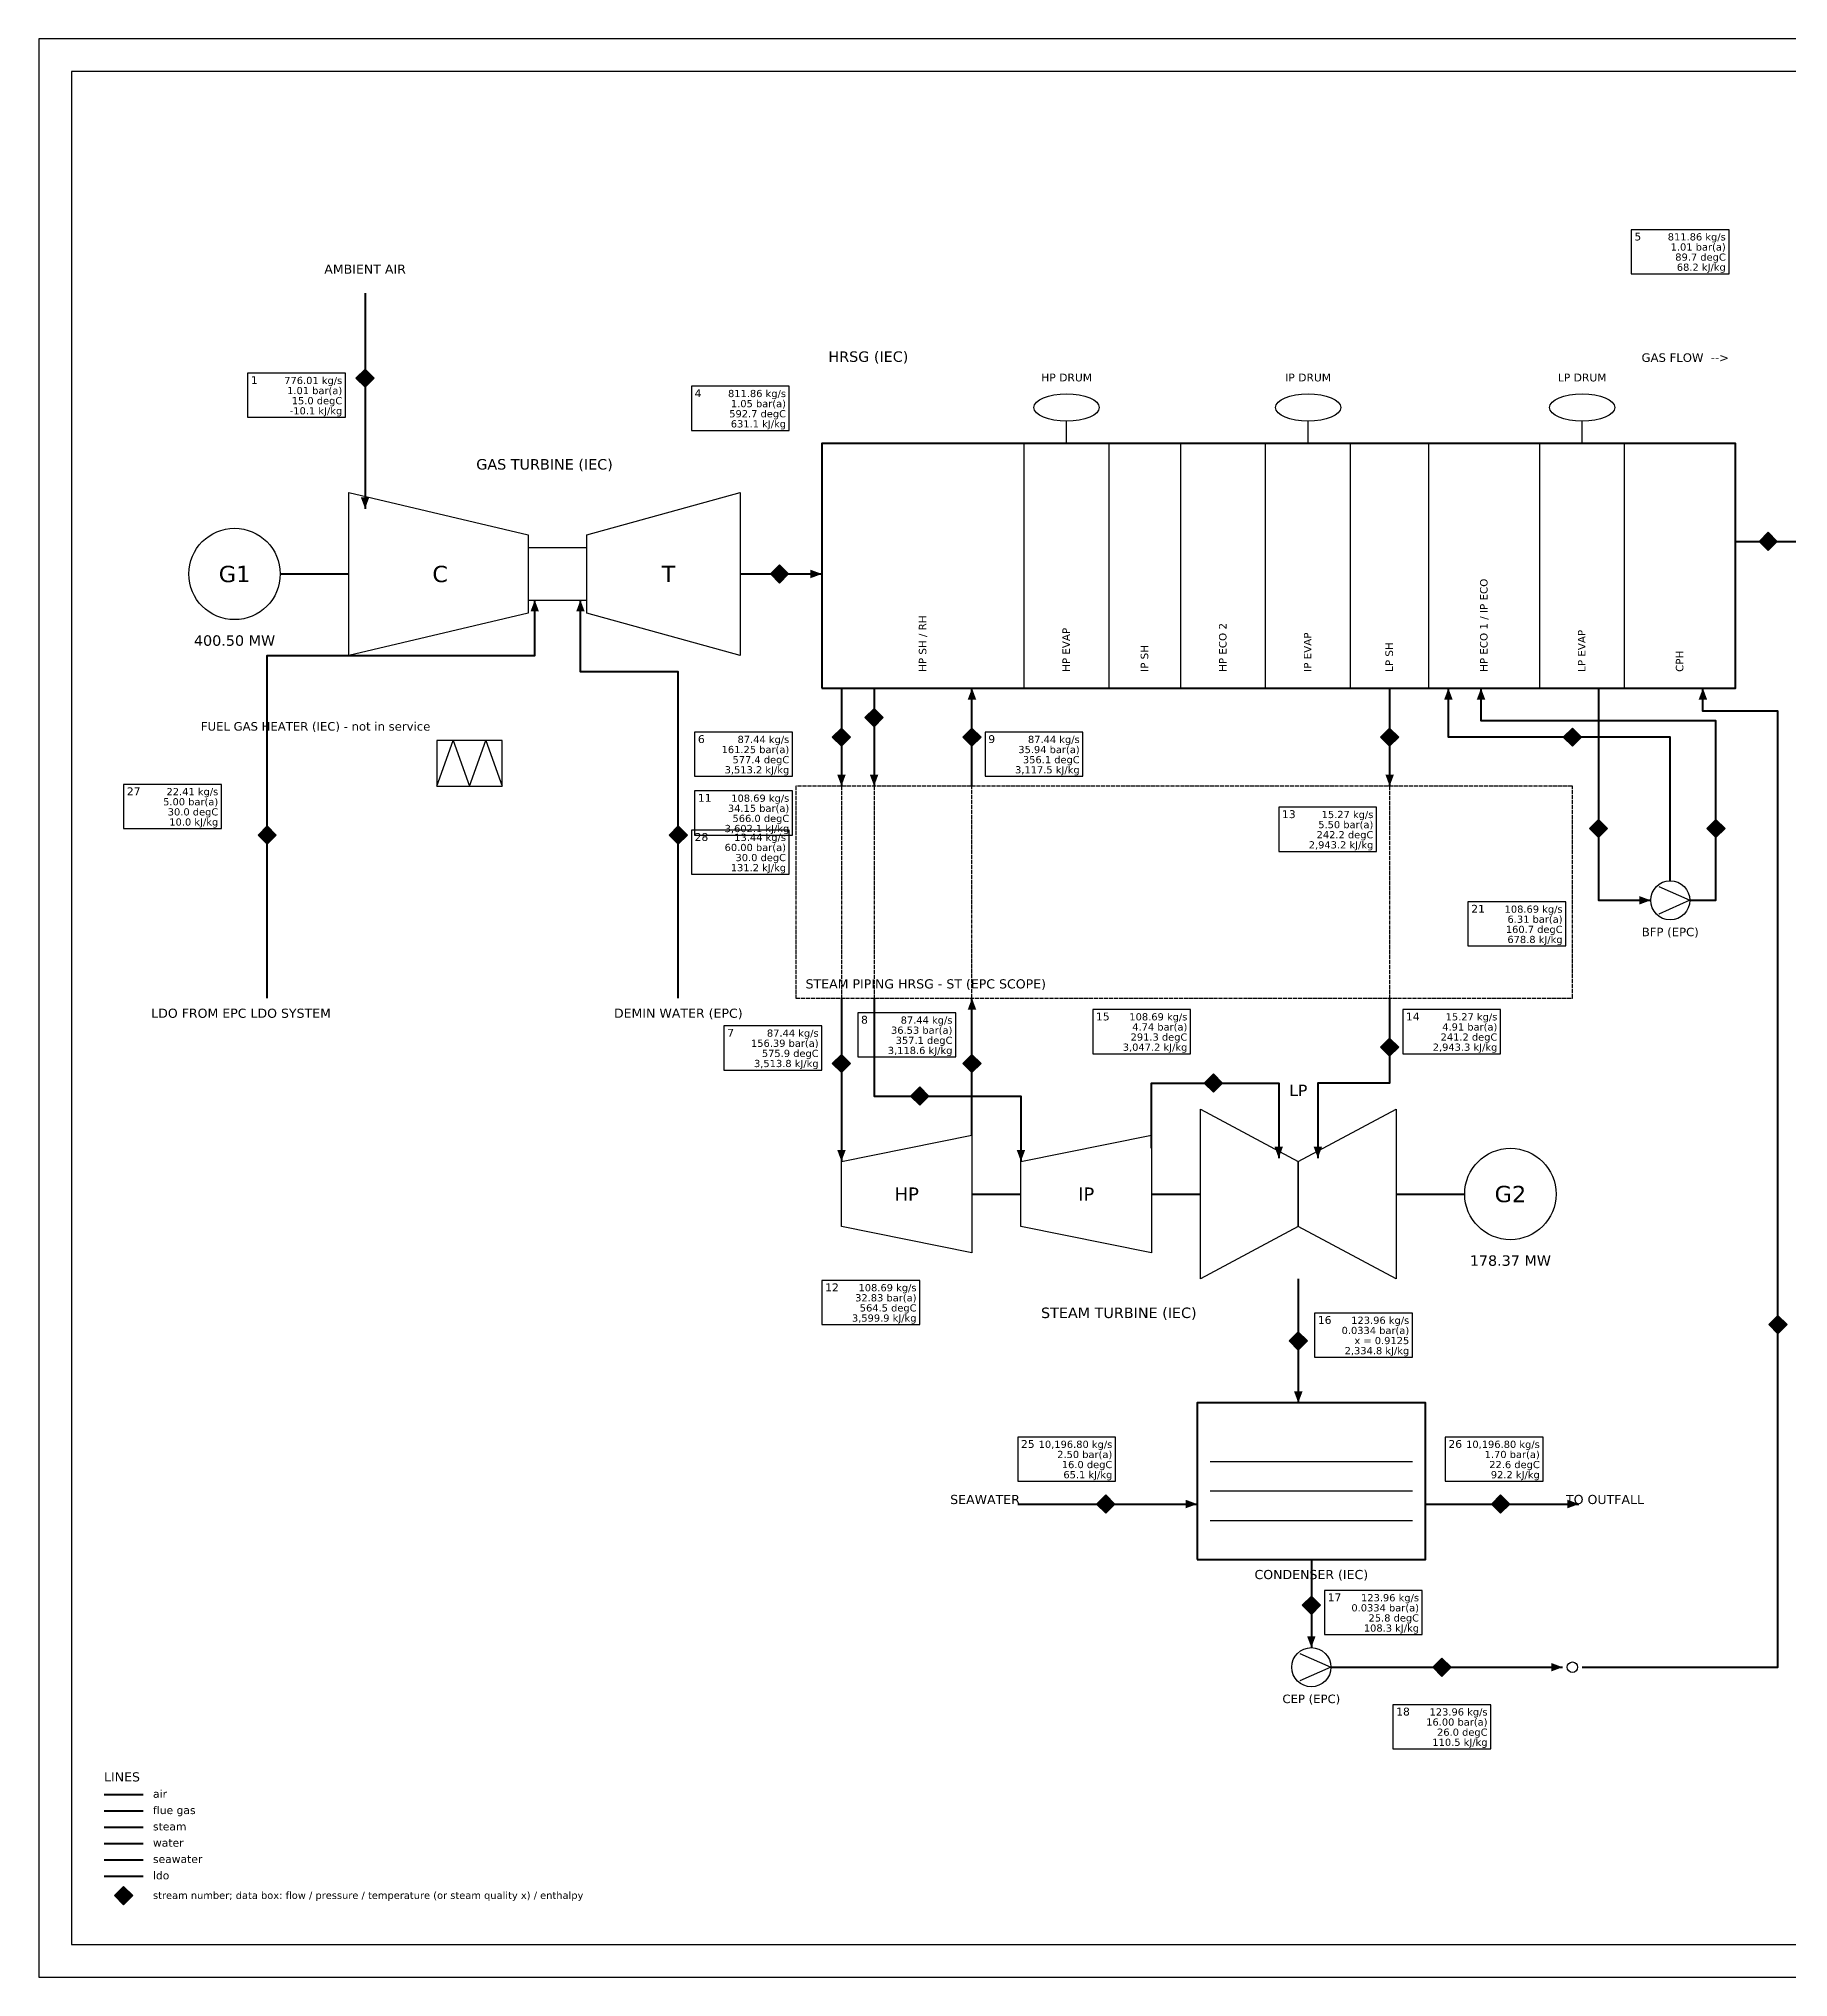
# Model space of a CAD drawing. Header units: millimetres. Extents: x 0 to 841, y 0 to 594.
# Drawn here: x 0 to 536, y 0 to 594 of the extents above; entities that cross this region are included whole.
import ezdxf
from ezdxf.enums import TextEntityAlignment as Align

# ---------------------------------------------------------------- set-up
doc = ezdxf.new("R2010")
doc.units = ezdxf.units.MM
doc.linetypes.add('DASHED', pattern=[1.524, 1.27, -0.254])
for name, color, linetype in [('BORDER', 7, 'CONTINUOUS'), ('HMB-AIR', 8, 'Continuous'), ('HMB-CW', 4, 'Continuous'), ('HMB-DATA', 8, 'Continuous'), ('HMB-EQPT', 7, 'Continuous'), ('HMB-FUEL', 30, 'Continuous'), ('HMB-GAS', 34, 'Continuous'), ('HMB-SCOPE', 3, 'Continuous'), ('HMB-STEAM', 1, 'Continuous'), ('HMB-TABLE', 7, 'Continuous'), ('HMB-TAG', 7, 'Continuous'), ('HMB-WATER', 5, 'Continuous')]:
    doc.layers.add(name, color=color, linetype=linetype)
doc.styles.add('ALPILLA', font='DejaVuSans.ttf')

msp = doc.modelspace()

# ---------------------------------------------------------------- hatches: boundary and pattern name
at = {"layer": 'HMB-AIR'}
h = msp.add_hatch(color=256, dxfattribs=at)
h.dxf.hatch_style = 1
h.paths.add_polyline_path([(100, 450), (98.7, 453.5), (101.3, 453.5)])
at = {"layer": 'HMB-CW'}
h = msp.add_hatch(color=256, dxfattribs=at)
h.dxf.hatch_style = 1
h.paths.add_polyline_path([(355, 145), (351.5, 143.7), (351.5, 146.3)])
h = msp.add_hatch(color=256, dxfattribs=at)
h.dxf.hatch_style = 1
h.paths.add_polyline_path([(472, 145), (468.5, 143.7), (468.5, 146.3)])
at = {"layer": 'HMB-FUEL'}
h = msp.add_hatch(color=256, dxfattribs=at)
h.dxf.hatch_style = 1
h.paths.add_polyline_path([(152, 422), (153.3, 418.5), (150.7, 418.5)])
at = {"layer": 'HMB-GAS'}
h = msp.add_hatch(color=256, dxfattribs=at)
h.dxf.hatch_style = 1
h.paths.add_polyline_path([(240, 430), (236.5, 428.7), (236.5, 431.3)])
at = {"layer": 'HMB-STEAM'}
h = msp.add_hatch(color=256, dxfattribs=at)
h.dxf.hatch_style = 1
h.paths.add_polyline_path([(286, 395), (287.3, 391.5), (284.7, 391.5)])
h = msp.add_hatch(color=256, dxfattribs=at)
h.dxf.hatch_style = 1
h.paths.add_polyline_path([(246, 365), (244.7, 368.5), (247.3, 368.5)])
h = msp.add_hatch(color=256, dxfattribs=at)
h.dxf.hatch_style = 1
h.paths.add_polyline_path([(256, 365), (254.7, 368.5), (257.3, 368.5)])
h = msp.add_hatch(color=256, dxfattribs=at)
h.dxf.hatch_style = 1
h.paths.add_polyline_path([(414, 365), (412.7, 368.5), (415.3, 368.5)])
h = msp.add_hatch(color=256, dxfattribs=at)
h.dxf.hatch_style = 1
h.paths.add_polyline_path([(286, 300), (287.3, 296.5), (284.7, 296.5)])
h = msp.add_hatch(color=256, dxfattribs=at)
h.dxf.hatch_style = 1
h.paths.add_polyline_path([(246, 250), (244.7, 253.5), (247.3, 253.5)])
h = msp.add_hatch(color=256, dxfattribs=at)
h.dxf.hatch_style = 1
h.paths.add_polyline_path([(301, 250), (299.7, 253.5), (302.3, 253.5)])
h = msp.add_hatch(color=256, dxfattribs=at)
h.dxf.hatch_style = 1
h.paths.add_polyline_path([(380, 251), (378.7, 254.5), (381.3, 254.5)])
h = msp.add_hatch(color=256, dxfattribs=at)
h.dxf.hatch_style = 1
h.paths.add_polyline_path([(392, 251), (390.7, 254.5), (393.3, 254.5)])
h = msp.add_hatch(color=256, dxfattribs=at)
h.dxf.hatch_style = 1
h.paths.add_polyline_path([(386, 176), (384.7, 179.5), (387.3, 179.5)])
at = {"layer": 'HMB-TAG'}
h = msp.add_hatch(color=255, dxfattribs=at)
h.dxf.hatch_style = 1
h.paths.add_polyline_path([(97.2, 490), (100, 492.8), (102.8, 490), (100, 487.2)])
h = msp.add_hatch(color=255, dxfattribs=at)
h.dxf.hatch_style = 1
h.paths.add_polyline_path([(527.2, 440), (530, 442.8), (532.8, 440), (530, 437.2)])
h = msp.add_hatch(color=255, dxfattribs=at)
h.dxf.hatch_style = 1
h.paths.add_polyline_path([(224.2, 430), (227, 432.8), (229.8, 430), (227, 427.2)])
h = msp.add_hatch(color=255, dxfattribs=at)
h.dxf.hatch_style = 1
h.paths.add_polyline_path([(253.2, 386), (256, 388.8), (258.8, 386), (256, 383.2)])
h = msp.add_hatch(color=255, dxfattribs=at)
h.dxf.hatch_style = 1
h.paths.add_polyline_path([(243.2, 380), (246, 382.8), (248.8, 380), (246, 377.2)])
h = msp.add_hatch(color=255, dxfattribs=at)
h.dxf.hatch_style = 1
h.paths.add_polyline_path([(283.2, 380), (286, 382.8), (288.8, 380), (286, 377.2)])
h = msp.add_hatch(color=255, dxfattribs=at)
h.dxf.hatch_style = 1
h.paths.add_polyline_path([(411.2, 380), (414, 382.8), (416.8, 380), (414, 377.2)])
h = msp.add_hatch(color=255, dxfattribs=at)
h.dxf.hatch_style = 1
h.paths.add_polyline_path([(467.2, 380), (470, 382.8), (472.8, 380), (470, 377.2)])
h = msp.add_hatch(color=255, dxfattribs=at)
h.dxf.hatch_style = 1
h.paths.add_polyline_path([(67.2, 350), (70, 352.8), (72.8, 350), (70, 347.2)])
h = msp.add_hatch(color=255, dxfattribs=at)
h.dxf.hatch_style = 1
h.paths.add_polyline_path([(193.2, 350), (196, 352.8), (198.8, 350), (196, 347.2)])
h = msp.add_hatch(color=255, dxfattribs=at)
h.dxf.hatch_style = 1
h.paths.add_polyline_path([(475.2, 352), (478, 354.8), (480.8, 352), (478, 349.2)])
h = msp.add_hatch(color=255, dxfattribs=at)
h.dxf.hatch_style = 1
h.paths.add_polyline_path([(511.2, 352), (514, 354.8), (516.8, 352), (514, 349.2)])
h = msp.add_hatch(color=255, dxfattribs=at)
h.dxf.hatch_style = 1
h.paths.add_polyline_path([(411.2, 285), (414, 287.8), (416.8, 285), (414, 282.2)])
h = msp.add_hatch(color=255, dxfattribs=at)
h.dxf.hatch_style = 1
h.paths.add_polyline_path([(243.2, 280), (246, 282.8), (248.8, 280), (246, 277.2)])
h = msp.add_hatch(color=255, dxfattribs=at)
h.dxf.hatch_style = 1
h.paths.add_polyline_path([(283.2, 280), (286, 282.8), (288.8, 280), (286, 277.2)])
h = msp.add_hatch(color=255, dxfattribs=at)
h.dxf.hatch_style = 1
h.paths.add_polyline_path([(357.2, 274), (360, 276.8), (362.8, 274), (360, 271.2)])
h = msp.add_hatch(color=255, dxfattribs=at)
h.dxf.hatch_style = 1
h.paths.add_polyline_path([(267.2, 270), (270, 272.8), (272.8, 270), (270, 267.2)])
h = msp.add_hatch(color=255, dxfattribs=at)
h.dxf.hatch_style = 1
h.paths.add_polyline_path([(530.2, 200), (533, 202.8), (535.8, 200), (533, 197.2)])
h = msp.add_hatch(color=255, dxfattribs=at)
h.dxf.hatch_style = 1
h.paths.add_polyline_path([(383.2, 195), (386, 197.8), (388.8, 195), (386, 192.2)])
h = msp.add_hatch(color=255, dxfattribs=at)
h.dxf.hatch_style = 1
h.paths.add_polyline_path([(324.2, 145), (327, 147.8), (329.8, 145), (327, 142.2)])
h = msp.add_hatch(color=255, dxfattribs=at)
h.dxf.hatch_style = 1
h.paths.add_polyline_path([(445.2, 145), (448, 147.8), (450.8, 145), (448, 142.2)])
h = msp.add_hatch(color=255, dxfattribs=at)
h.dxf.hatch_style = 1
h.paths.add_polyline_path([(387.2, 114), (390, 116.8), (392.8, 114), (390, 111.2)])
h = msp.add_hatch(color=255, dxfattribs=at)
h.dxf.hatch_style = 1
h.paths.add_polyline_path([(427.2, 95), (430, 97.8), (432.8, 95), (430, 92.2)])
h = msp.add_hatch(color=255, dxfattribs=at)
h.dxf.hatch_style = 1
h.paths.add_polyline_path([(23.2, 25), (26, 27.8), (28.8, 25), (26, 22.2)])
at = {"layer": 'HMB-WATER'}
h = msp.add_hatch(color=256, dxfattribs=at)
h.dxf.hatch_style = 1
h.paths.add_polyline_path([(166, 422), (167.3, 418.5), (164.7, 418.5)])
h = msp.add_hatch(color=256, dxfattribs=at)
h.dxf.hatch_style = 1
h.paths.add_polyline_path([(432, 395), (433.3, 391.5), (430.7, 391.5)])
h = msp.add_hatch(color=256, dxfattribs=at)
h.dxf.hatch_style = 1
h.paths.add_polyline_path([(442, 395), (443.3, 391.5), (440.7, 391.5)])
h = msp.add_hatch(color=256, dxfattribs=at)
h.dxf.hatch_style = 1
h.paths.add_polyline_path([(510, 395), (511.3, 391.5), (508.7, 391.5)])
h = msp.add_hatch(color=256, dxfattribs=at)
h.dxf.hatch_style = 1
h.paths.add_polyline_path([(494, 330), (490.5, 328.7), (490.5, 331.3)])
h = msp.add_hatch(color=256, dxfattribs=at)
h.dxf.hatch_style = 1
h.paths.add_polyline_path([(390, 101), (388.7, 104.5), (391.3, 104.5)])
h = msp.add_hatch(color=256, dxfattribs=at)
h.dxf.hatch_style = 1
h.paths.add_polyline_path([(467, 95), (463.5, 93.7), (463.5, 96.3)])

# ---------------------------------------------------------------- linework, layer by layer
at = {"layer": 'BORDER'}
for points in [[(0, 0), (841, 0), (841, 594), (0, 594)], [(10, 10), (831, 10), (831, 584), (10, 584)]]:
    msp.add_lwpolyline(points, close=True, dxfattribs=at)
at = {"layer": 'HMB-AIR', "lineweight": 50}
for points in [[(100, 516), (100, 450)], [(20, 56), (32, 56)]]:
    msp.add_lwpolyline(points, dxfattribs=at)
at = {"layer": 'HMB-CW'}
for points in [[(359, 158), (421, 158)], [(359, 149), (421, 149)], [(359, 140), (421, 140)]]:
    msp.add_lwpolyline(points, dxfattribs=at)
at = {"layer": 'HMB-CW', "lineweight": 50}
for points in [[(300, 145), (355, 145)], [(425, 145), (472, 145)], [(20, 36), (32, 36)]]:
    msp.add_lwpolyline(points, dxfattribs=at)
at = {"layer": 'HMB-DATA'}
for points in [[(488, 522), (518, 522), (518, 535.5), (488, 535.5)], [(64, 478), (94, 478), (94, 491.5), (64, 491.5)], [(200, 474), (230, 474), (230, 487.5), (200, 487.5)], [(201, 368), (231, 368), (231, 381.5), (201, 381.5)], [(290, 368), (320, 368), (320, 381.5), (290, 381.5)], [(26, 352), (56, 352), (56, 365.5), (26, 365.5)], [(201, 350), (231, 350), (231, 363.5), (201, 363.5)], [(380, 345), (410, 345), (410, 358.5), (380, 358.5)], [(200, 338), (230, 338), (230, 351.5), (200, 351.5)], [(438, 316), (468, 316), (468, 329.5), (438, 329.5)], [(210, 278), (240, 278), (240, 291.5), (210, 291.5)], [(251, 282), (281, 282), (281, 295.5), (251, 295.5)], [(323, 283), (353, 283), (353, 296.5), (323, 296.5)], [(418, 283), (448, 283), (448, 296.5), (418, 296.5)], [(240, 200), (270, 200), (270, 213.5), (240, 213.5)], [(391, 190), (421, 190), (421, 203.5), (391, 203.5)], [(300, 152), (330, 152), (330, 165.5), (300, 165.5)], [(431, 152), (461, 152), (461, 165.5), (431, 165.5)], [(394, 105), (424, 105), (424, 118.5), (394, 118.5)], [(415, 70), (445, 70), (445, 83.5), (415, 83.5)]]:
    msp.add_lwpolyline(points, close=True, dxfattribs=at)
for points in [[(315, 470), (315, 476.8)], [(389, 470), (389, 476.8)], [(473, 470), (473, 476.8)], [(302, 395), (302, 470)], [(328, 395), (328, 470)], [(350, 395), (350, 470)], [(376, 395), (376, 470)], [(402, 395), (402, 470)], [(426, 395), (426, 470)], [(460, 395), (460, 470)], [(486, 395), (486, 470)], [(122, 365), (127, 379), (132, 365), (137, 379), (142, 365)]]:
    msp.add_lwpolyline(points, dxfattribs=at)
at = {"layer": 'HMB-EQPT', "lineweight": 50}
for points in [[(240, 395), (520, 395), (520, 470), (240, 470)], [(355, 128), (425, 128), (425, 176), (355, 176)]]:
    msp.add_lwpolyline(points, close=True, dxfattribs=at)
at = {"layer": 'HMB-EQPT'}
for points in [[(95, 455), (150, 442), (150, 418), (95, 405)], [(168, 442), (215, 455), (215, 405), (168, 418)], [(150, 422), (168, 422), (168, 438), (150, 438)], [(122, 365), (142, 365), (142, 379), (122, 379)], [(356, 266), (386, 250), (386, 230), (356, 214)], [(386, 250), (416, 266), (416, 214), (386, 230)], [(246, 250), (286, 258), (286, 222), (246, 230)], [(301, 250), (341, 258), (341, 222), (301, 230)]]:
    msp.add_lwpolyline(points, close=True, dxfattribs=at)
at = {"layer": 'HMB-EQPT', "lineweight": 70}
for points in [[(74, 430), (95, 430)], [(286, 240), (301, 240)], [(341, 240), (356, 240)], [(416, 240), (437, 240)]]:
    msp.add_lwpolyline(points, dxfattribs=at)
at = {"layer": 'HMB-EQPT'}
for points in [[(496.5, 334.2), (506, 330), (496.5, 325.8)], [(386.5, 99.2), (396, 95), (386.5, 90.8)]]:
    msp.add_lwpolyline(points, dxfattribs=at)
for centre, radius in [((60, 430), 14), ((500, 330), 6), ((451, 240), 14), ((390, 95), 6), ((470, 95), 1.6)]:
    msp.add_circle(centre, radius, dxfattribs=at)
for centre in [(315, 481), (389, 481), (473, 481)]:
    msp.add_ellipse(centre, major_axis=(10, 0), ratio=0.42, dxfattribs=at)
at = {"layer": 'HMB-FUEL', "lineweight": 50}
for points in [[(70, 300), (70, 405), (152, 405), (152, 422)], [(20, 31), (32, 31)]]:
    msp.add_lwpolyline(points, dxfattribs=at)
at = {"layer": 'HMB-GAS', "lineweight": 50}
for points in [[(520, 440), (540, 440)], [(215, 430), (240, 430)], [(20, 51), (32, 51)]]:
    msp.add_lwpolyline(points, dxfattribs=at)
at = {"layer": 'HMB-SCOPE', "linetype": 'DASHED'}
msp.add_lwpolyline([(232, 300), (470, 300), (470, 365), (232, 365)], close=True, dxfattribs=at)
for points in [[(246, 365), (246, 300)], [(256, 365), (256, 300)], [(286, 300), (286, 365)], [(414, 365), (414, 300)]]:
    msp.add_lwpolyline(points, dxfattribs=at)
at = {"layer": 'HMB-STEAM', "lineweight": 50}
for points in [[(246, 395), (246, 365)], [(256, 395), (256, 365)], [(286, 365), (286, 395)], [(414, 395), (414, 365)], [(246, 300), (246, 250)], [(256, 300), (256, 270), (301, 270), (301, 250)], [(286, 258), (286, 300)], [(414, 300), (414, 274), (392, 274), (392, 251)], [(341, 254), (341, 274), (380, 274), (380, 251)], [(386, 214), (386, 176)], [(20, 46), (32, 46)]]:
    msp.add_lwpolyline(points, dxfattribs=at)
at = {"layer": 'HMB-TAG'}
for points in [[(97.2, 490), (100, 492.8), (102.8, 490), (100, 487.2)], [(527.2, 440), (530, 442.8), (532.8, 440), (530, 437.2)], [(224.2, 430), (227, 432.8), (229.8, 430), (227, 427.2)], [(253.2, 386), (256, 388.8), (258.8, 386), (256, 383.2)], [(243.2, 380), (246, 382.8), (248.8, 380), (246, 377.2)], [(283.2, 380), (286, 382.8), (288.8, 380), (286, 377.2)], [(411.2, 380), (414, 382.8), (416.8, 380), (414, 377.2)], [(467.2, 380), (470, 382.8), (472.8, 380), (470, 377.2)], [(67.2, 350), (70, 352.8), (72.8, 350), (70, 347.2)], [(193.2, 350), (196, 352.8), (198.8, 350), (196, 347.2)], [(475.2, 352), (478, 354.8), (480.8, 352), (478, 349.2)], [(511.2, 352), (514, 354.8), (516.8, 352), (514, 349.2)], [(411.2, 285), (414, 287.8), (416.8, 285), (414, 282.2)], [(243.2, 280), (246, 282.8), (248.8, 280), (246, 277.2)], [(283.2, 280), (286, 282.8), (288.8, 280), (286, 277.2)], [(357.2, 274), (360, 276.8), (362.8, 274), (360, 271.2)], [(267.2, 270), (270, 272.8), (272.8, 270), (270, 267.2)], [(530.2, 200), (533, 202.8), (535.8, 200), (533, 197.2)], [(383.2, 195), (386, 197.8), (388.8, 195), (386, 192.2)], [(324.2, 145), (327, 147.8), (329.8, 145), (327, 142.2)], [(445.2, 145), (448, 147.8), (450.8, 145), (448, 142.2)], [(387.2, 114), (390, 116.8), (392.8, 114), (390, 111.2)], [(427.2, 95), (430, 97.8), (432.8, 95), (430, 92.2)], [(23.2, 25), (26, 27.8), (28.8, 25), (26, 22.2)]]:
    msp.add_lwpolyline(points, close=True, dxfattribs=at)
at = {"layer": 'HMB-WATER', "lineweight": 50}
for points in [[(196, 300), (196, 400), (166, 400), (166, 422)], [(500, 336), (500, 380), (432, 380), (432, 395)], [(506, 330), (514, 330), (514, 385), (442, 385), (442, 395)], [(473, 95), (533, 95), (533, 388), (510, 388), (510, 395)], [(478, 395), (478, 330), (494, 330)], [(390, 128), (390, 101)], [(396, 95), (467, 95)], [(20, 41), (32, 41)]]:
    msp.add_lwpolyline(points, dxfattribs=at)

# ---------------------------------------------------------------- texts
at = {"layer": 'HMB-DATA', "style": 'ALPILLA'}
for s, height, p in [('811.86 kg/s', 2.2, (517, 532.2)), ('1.01 bar(a)', 2.2, (517, 529.1)), ('89.7 degC', 2.2, (517, 526)), ('68.2 kJ/kg', 2.2, (517, 522.9)), ('GAS FLOW  -->', 2.6, (518, 495)), ('776.01 kg/s', 2.2, (93, 488.2)), ('1.01 bar(a)', 2.2, (93, 485.1)), ('-10.1 kJ/kg', 2.2, (93, 478.9)), ('15.0 degC', 2.2, (93, 482)), ('811.86 kg/s', 2.2, (229, 484.2)), ('1.05 bar(a)', 2.2, (229, 481.1)), ('592.7 degC', 2.2, (229, 478)), ('631.1 kJ/kg', 2.2, (229, 474.9)), ('87.44 kg/s', 2.2, (230, 378.2)), ('87.44 kg/s', 2.2, (319, 378.2)), ('161.25 bar(a)', 2.2, (230, 375.1)), ('577.4 degC', 2.2, (230, 372)), ('35.94 bar(a)', 2.2, (319, 375.1)), ('356.1 degC', 2.2, (319, 372)), ('3,513.2 kJ/kg', 2.2, (230, 368.9)), ('3,117.5 kJ/kg', 2.2, (319, 368.9)), ('22.41 kg/s', 2.2, (55, 362.2)), ('108.69 kg/s', 2.2, (230, 360.2)), ('5.00 bar(a)', 2.2, (55, 359.1)), ('30.0 degC', 2.2, (55, 356)), ('34.15 bar(a)', 2.2, (230, 357.1)), ('15.27 kg/s', 2.2, (409, 355.2)), ('10.0 kJ/kg', 2.2, (55, 352.9)), ('3,602.1 kJ/kg', 2.2, (230, 350.9)), ('566.0 degC', 2.2, (230, 354)), ('13.44 kg/s', 2.2, (229, 348.2)), ('242.2 degC', 2.2, (409, 349)), ('5.50 bar(a)', 2.2, (409, 352.1)), ('60.00 bar(a)', 2.2, (229, 345.1)), ('2,943.2 kJ/kg', 2.2, (409, 345.9)), ('131.2 kJ/kg', 2.2, (229, 338.9)), ('30.0 degC', 2.2, (229, 342)), ('108.69 kg/s', 2.2, (467, 326.2)), ('160.7 degC', 2.2, (467, 320)), ('6.31 bar(a)', 2.2, (467, 323.1)), ('678.8 kJ/kg', 2.2, (467, 316.9)), ('36.53 bar(a)', 2.2, (280, 289.1)), ('87.44 kg/s', 2.2, (280, 292.2)), ('108.69 kg/s', 2.2, (352, 293.2)), ('4.74 bar(a)', 2.2, (352, 290.1)), ('4.91 bar(a)', 2.2, (447, 290.1)), ('15.27 kg/s', 2.2, (447, 293.2)), ('156.39 bar(a)', 2.2, (239, 285.1)), ('87.44 kg/s', 2.2, (239, 288.2)), ('3,118.6 kJ/kg', 2.2, (280, 282.9)), ('357.1 degC', 2.2, (280, 286)), ('3,047.2 kJ/kg', 2.2, (352, 283.9)), ('291.3 degC', 2.2, (352, 287)), ('2,943.3 kJ/kg', 2.2, (447, 283.9)), ('241.2 degC', 2.2, (447, 287)), ('3,513.8 kJ/kg', 2.2, (239, 278.9)), ('575.9 degC', 2.2, (239, 282)), ('32.83 bar(a)', 2.2, (269, 207.1)), ('108.69 kg/s', 2.2, (269, 210.2)), ('3,599.9 kJ/kg', 2.2, (269, 200.9)), ('564.5 degC', 2.2, (269, 204)), ('123.96 kg/s', 2.2, (420, 200.2)), ('0.0334 bar(a)', 2.2, (420, 197.1)), ('x = 0.9125', 2.2, (420, 194)), ('2,334.8 kJ/kg', 2.2, (420, 190.9)), ('10,196.80 kg/s', 2.2, (329, 162.2)), ('2.50 bar(a)', 2.2, (329, 159.1)), ('10,196.80 kg/s', 2.2, (460, 162.2)), ('1.70 bar(a)', 2.2, (460, 159.1)), ('16.0 degC', 2.2, (329, 156)), ('65.1 kJ/kg', 2.2, (329, 152.9)), ('22.6 degC', 2.2, (460, 156)), ('92.2 kJ/kg', 2.2, (460, 152.9)), ('0.0334 bar(a)', 2.2, (423, 112.1)), ('123.96 kg/s', 2.2, (423, 115.2)), ('108.3 kJ/kg', 2.2, (423, 105.9)), ('25.8 degC', 2.2, (423, 109)), ('16.00 bar(a)', 2.2, (444, 77.1)), ('123.96 kg/s', 2.2, (444, 80.2)), ('110.5 kJ/kg', 2.2, (444, 70.9)), ('26.0 degC', 2.2, (444, 74))]:
    msp.add_text(s, height=height, dxfattribs=at).set_placement(p, align=Align.RIGHT)
for s, p in [('HP ECO 1 / IP ECO', (444, 400)), ('HP SH / RH', (272, 400)), ('HP EVAP', (316, 400)), ('HP ECO 2', (364, 400)), ('IP EVAP', (390, 400)), ('LP EVAP', (474, 400)), ('IP SH', (340, 400)), ('LP SH', (415, 400)), ('CPH', (504, 400))]:
    msp.add_text(s, height=2.3, rotation=90, dxfattribs=at).set_placement(p)
at = {"layer": 'HMB-EQPT', "style": 'ALPILLA'}
for s, height, p in [('AMBIENT AIR', 2.8, (100, 522)), ('HP DRUM', 2.4, (315, 489)), ('IP DRUM', 2.4, (389, 489)), ('LP DRUM', 2.4, (473, 489)), ('GAS TURBINE (IEC)', 3.2, (155, 462)), ('BFP (EPC)', 2.6, (500, 319)), ('LDO FROM EPC LDO SYSTEM', 2.8, (62, 294)), ('DEMIN WATER (EPC)', 2.8, (196, 294)), ('LP', 3.5, (386, 270)), ('STEAM TURBINE (IEC)', 3.2, (331, 202)), ('SEAWATER', 2.8, (290, 145)), ('TO OUTFALL', 2.8, (480, 145)), ('CONDENSER (IEC)', 2.8, (390, 122)), ('CEP (EPC)', 2.6, (390, 84))]:
    msp.add_text(s, height=height, dxfattribs=at).set_placement(p, align=Align.CENTER)
msp.add_text('HRSG (IEC)', height=3.2, dxfattribs=at).set_placement((242, 495))
for s, height, p in [('G1', 5, (60, 430)), ('C', 5, (123, 430)), ('T', 5, (193, 430)), ('HP', 4, (266, 240)), ('IP', 4, (321, 240)), ('G2', 5, (451, 240))]:
    msp.add_text(s, height=height, dxfattribs=at).set_placement(p, align=Align.MIDDLE_CENTER)
msp.add_text('FUEL GAS HEATER (IEC) - not in service', height=2.6, dxfattribs=at).set_placement((120, 382), align=Align.RIGHT)
at = {"layer": 'HMB-SCOPE', "style": 'ALPILLA'}
msp.add_text('STEAM PIPING HRSG - ST (EPC SCOPE)', height=2.8, dxfattribs=at).set_placement((235, 303))
at = {"layer": 'HMB-TABLE', "style": 'ALPILLA'}
for s, height, p in [('LINES', 2.8, (20, 60)), ('air', 2.4, (35, 55)), ('flue gas', 2.4, (35, 50)), ('water', 2.4, (35, 40)), ('steam', 2.4, (35, 45)), ('seawater', 2.4, (35, 35)), ('ldo', 2.4, (35, 30)), ('stream number; data box: flow / pressure / temperature (or steam quality x) / enthalpy', 2.2, (35, 24))]:
    msp.add_text(s, height=height, dxfattribs=at).set_placement(p)
at = {"layer": 'HMB-TAG', "style": 'ALPILLA'}
for s, p in [('5', (489, 532.2)), ('1', (65, 488.2)), ('4', (201, 484.2)), ('6', (202, 378.2)), ('9', (291, 378.2)), ('27', (27, 362.2)), ('11', (202, 360.2)), ('13', (381, 355.2)), ('28', (201, 348.2)), ('21', (439, 326.2)), ('8', (252, 292.2)), ('15', (324, 293.2)), ('14', (419, 293.2)), ('7', (211, 288.2)), ('12', (241, 210.2)), ('16', (392, 200.2)), ('25', (301, 162.2)), ('26', (432, 162.2)), ('17', (395, 115.2)), ('18', (416, 80.2))]:
    msp.add_text(s, height=2.4, dxfattribs=at).set_placement(p)
for s, p in [('1', (100, 490)), ('5', (530, 440)), ('4', (227, 430)), ('11', (256, 386)), ('6', (246, 380)), ('9', (286, 380)), ('13', (414, 380)), ('22', (470, 380)), ('27', (70, 350)), ('28', (196, 350)), ('21', (478, 352)), ('23', (514, 352)), ('14', (414, 285)), ('7', (246, 280)), ('8', (286, 280)), ('15', (360, 274)), ('12', (270, 270)), ('16', (386, 195)), ('20', (533, 200)), ('25', (327, 145)), ('26', (448, 145)), ('17', (390, 114)), ('18', (430, 95)), ('0', (26, 25))]:
    msp.add_text(s, height=2.3, dxfattribs=at).set_placement(p, align=Align.MIDDLE_CENTER)
for s, p in [('400.50 MW', (60, 408)), ('178.37 MW', (451, 218))]:
    msp.add_text(s, height=3.2, dxfattribs=at).set_placement(p, align=Align.CENTER)

doc.saveas('drawing.dxf')
